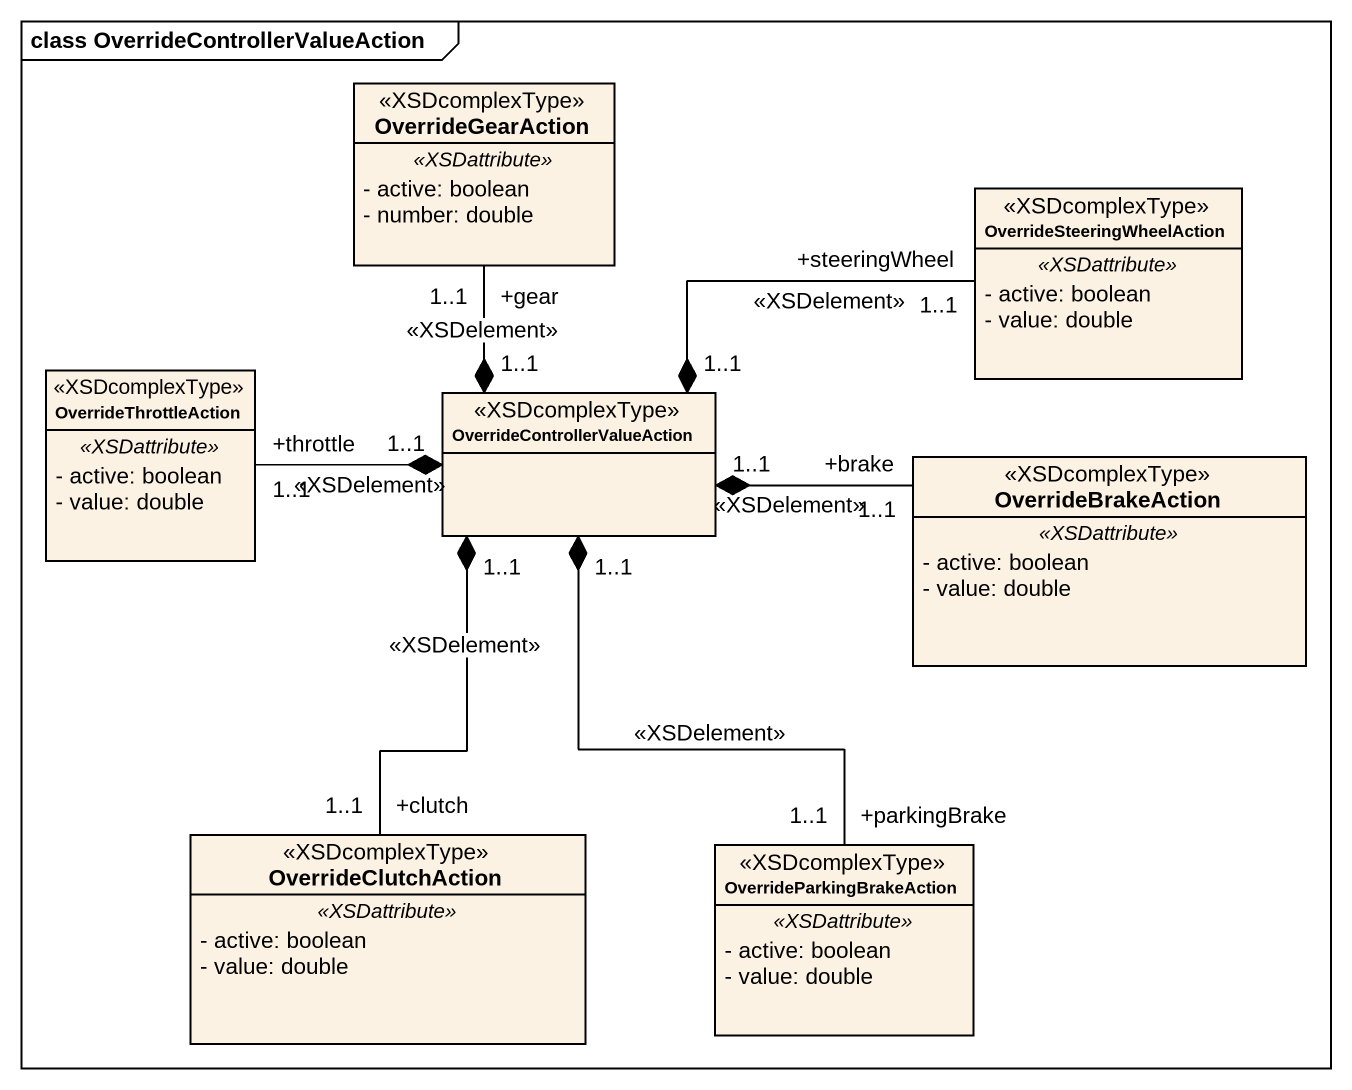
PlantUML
@startuml
mainframe class OverrideControllerValueAction
hide circle
hide empty members
skinparam classAttributeIconSize 0
class OverrideGearAction <<XSDcomplexType>> {
  .. <<XSDattribute>> ..
  - active: boolean
  - number: double
}
class OverrideSteeringWheelAction <<XSDcomplexType>> {
  .. <<XSDattribute>> ..
  - active: boolean
  - value: double
}
class OverrideThrottleAction <<XSDcomplexType>> {
  .. <<XSDattribute>> ..
  - active: boolean
  - value: double
}
class "OverrideControllerValueAction" as OverrideControllerValueActio <<XSDcomplexType>>
class OverrideBrakeAction <<XSDcomplexType>> {
  .. <<XSDattribute>> ..
  - active: boolean
  - value: double
}
class OverrideClutchAction <<XSDcomplexType>> {
  .. <<XSDattribute>> ..
  - active: boolean
  - value: double
}
class OverrideParkingBrakeAction <<XSDcomplexType>> {
  .. <<XSDattribute>> ..
  - active: boolean
  - value: double
}
OverrideControllerValueActio "1..1" *-up- "+gear\n1..1" OverrideGearAction : <<XSDelement>>
OverrideControllerValueActio "1..1" *-right- "+steeringWheel\n1..1" OverrideSteeringWheelAction : <<XSDelement>>
OverrideControllerValueActio "1..1" *-left- "+throttle\n1..1" OverrideThrottleAction : <<XSDelement>>
OverrideControllerValueActio "1..1" *-right- "+brake\n1..1" OverrideBrakeAction : <<XSDelement>>
OverrideControllerValueActio "1..1" *-- "+clutch\n1..1" OverrideClutchAction : <<XSDelement>>
OverrideControllerValueActio "1..1" *-- "+parkingBrake\n1..1" OverrideParkingBrakeAction : <<XSDelement>>
@enduml
